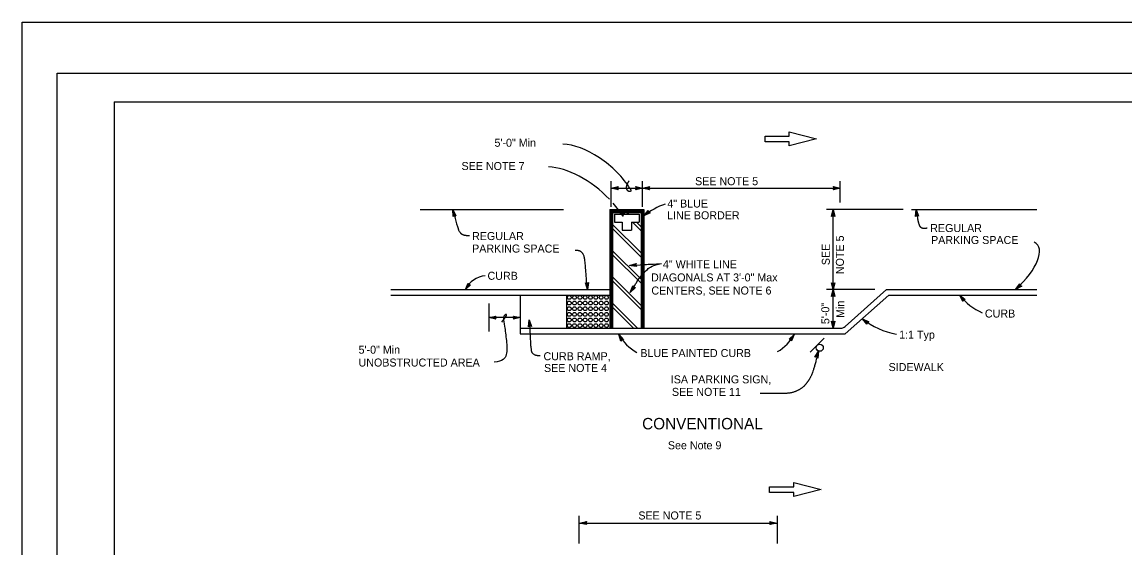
# Model space of a CAD drawing. Extents: x -894 to 866, y -476 to 714.
# Drawn here: x -894 to 71, y 254 to 714 of the extents above; entities that cross this region are included whole.
import ezdxf

# ---------------------------------------------------------------- set-up
doc = ezdxf.new("R2010")
doc.units = 0
for name, color, linetype in [('10 Sheet Format', 7, 'Continuous'), ('56 Stage 3 Anno', 7, 'Continuous'), ('57 Undefined', 7, 'Continuous'), ('60 Nongeo Data', 7, 'Continuous')]:
    doc.layers.add(name, color=color, linetype=linetype)

msp = doc.modelspace()

# ---------------------------------------------------------------- linework, layer by layer
at = {"layer": '10 Sheet Format'}
for p, q in [((-813.45, 643.96), (811.55, 643.96)), ((-813.45, 643.96), (-813.45, -406.04)), ((-222.9, 613.91), (-222.9, 617.55)), ((-222.9, 617.55), (-199, 611.41)), ((-244, 611.41), (-244, 613.91)), ((-244, 613.91), (-222.9, 613.91)), ((-244, 608.91), (-244, 611.41)), ((-222.91, 608.91), (-244, 608.91)), ((-199, 611.41), (-222.91, 605.27)), ((-222.91, 605.27), (-222.91, 608.91)), ((-219.03, 307.31), (-219.03, 310.95)), ((-219.03, 310.95), (-195.12, 304.81)), ((-240.13, 304.81), (-240.13, 307.31)), ((-240.13, 307.31), (-219.03, 307.31)), ((-240.13, 302.31), (-240.13, 304.81)), ((-219.03, 302.31), (-240.13, 302.31)), ((-195.12, 304.81), (-219.03, 298.67)), ((-219.03, 298.67), (-219.03, 302.31))]:
    msp.add_line(p, q, dxfattribs=at)
for points in [[(-894.04, 713.56), (865.96, 713.56), (865.96, -476.44), (-894.04, -476.44)], [(-863.43, 668.96), (836.57, 668.96), (836.57, -431.04), (-863.43, -431.04)], [(-863.43, 668.96), (836.57, 668.96), (836.57, -431.04), (-863.43, -431.04)]]:
    msp.add_lwpolyline(points, close=True, dxfattribs=at)
at = {"layer": '56 Stage 3 Anno'}
for p, q in [((-378.69, 551.94), (-378.69, 574.61)), ((-378.69, 568.36), (-372.69, 569.69)), ((-377.3, 568.37), (-372.92, 569.34)), ((-372.69, 569.69), (-373.49, 568.36)), ((-372.69, 569.69), (-372.69, 569.69)), ((-356.4, 568.36), (-357.2, 569.7)), ((-357.2, 569.7), (-357.2, 569.7)), ((-357.2, 569.7), (-351.2, 568.36)), ((-356.99, 569.35), (-352.58, 568.37)), ((-351.22, 568.36), (-345.22, 569.69)), ((-351.21, 551.94), (-351.21, 574.61)), ((-349.83, 568.37), (-345.45, 569.33)), ((-345.22, 569.69), (-346.02, 568.36)), ((-345.22, 569.69), (-345.22, 569.69)), ((-183.47, 568.36), (-184.27, 569.7)), ((-184.27, 569.7), (-184.27, 569.7)), ((-184.27, 569.7), (-178.27, 568.36)), ((-184.05, 569.35), (-179.65, 568.37)), ((-178.27, 555.88), (-178.27, 574.61)), ((-378.69, 568.36), (-351.21, 568.36)), ((-372.69, 567.02), (-378.69, 568.36)), ((-378.69, 568.36), (-378.69, 568.36)), ((-372.91, 567.38), (-377.31, 568.36)), ((-375.93, 568.36), (-373.1, 568.99)), ((-373.14, 567.74), (-375.93, 568.36)), ((-374.54, 568.36), (-373.34, 568.63)), ((-373.32, 568.09), (-374.54, 568.36)), ((-373.49, 568.36), (-372.69, 567.02)), ((-372.69, 567.02), (-372.69, 567.02)), ((-351.2, 568.36), (-357.2, 567.03)), ((-357.2, 567.03), (-356.4, 568.36)), ((-357.2, 567.03), (-357.2, 567.03)), ((-352.59, 568.36), (-356.97, 567.39)), ((-353.97, 568.37), (-356.79, 567.74)), ((-356.75, 568.99), (-353.97, 568.37)), ((-356.58, 568.64), (-355.35, 568.37)), ((-355.35, 568.37), (-356.56, 568.1)), ((-345.22, 567.02), (-351.22, 568.36)), ((-351.22, 568.36), (-351.22, 568.36)), ((-351.21, 568.36), (-178.27, 568.36)), ((-351.2, 568.36), (-351.2, 568.36)), ((-345.43, 567.38), (-349.84, 568.36)), ((-348.45, 568.36), (-345.63, 568.99)), ((-345.67, 567.74), (-348.45, 568.36)), ((-347.07, 568.36), (-345.86, 568.63)), ((-345.84, 568.08), (-347.07, 568.36)), ((-346.02, 568.36), (-345.22, 567.02)), ((-345.22, 567.02), (-345.22, 567.02)), ((-178.27, 568.36), (-184.27, 567.03)), ((-184.27, 567.03), (-183.47, 568.36)), ((-184.27, 567.03), (-184.27, 567.03)), ((-179.66, 568.36), (-184.03, 567.39)), ((-181.03, 568.37), (-183.86, 567.74)), ((-183.82, 568.99), (-181.03, 568.37)), ((-183.64, 568.64), (-182.41, 568.37)), ((-182.41, 568.37), (-183.62, 568.1)), ((-178.27, 568.36), (-178.27, 568.36)), ((-517.33, 549.61), (-517.33, 549.61)), ((-517.04, 543.47), (-517.04, 543.47)), ((-514.46, 544.18), (-514.46, 544.18)), ((-372.63, 548.15), (-371.08, 548.17)), ((-368.33, 543.76), (-372.63, 548.15)), ((-372.63, 548.15), (-372.63, 548.15)), ((-369.07, 544.93), (-372.2, 548.14)), ((-369.79, 546.1), (-371.81, 548.17)), ((-370.52, 547.28), (-371.38, 548.16)), ((-371.08, 548.17), (-370.36, 549.56)), ((-370.93, 548.46), (-370.52, 547.28)), ((-370.73, 548.8), (-369.79, 546.1)), ((-370.55, 549.19), (-369.06, 544.93)), ((-370.36, 549.56), (-370.36, 549.56)), ((-370.36, 549.56), (-368.33, 543.76)), ((-368.33, 543.76), (-368.33, 543.76)), ((-350.02, 544.04), (-346.31, 548.93)), ((-344.58, 546.9), (-350.02, 544.04)), ((-350.02, 544.04), (-350.02, 544.04)), ((-348.97, 544.94), (-346.25, 548.51)), ((-344.97, 547.03), (-348.97, 544.93)), ((-347.91, 545.83), (-346.16, 548.13)), ((-345.39, 547.15), (-347.91, 545.83)), ((-346.86, 546.72), (-346.11, 547.7)), ((-345.74, 547.3), (-346.86, 546.72)), ((-346.31, 548.93), (-346.31, 548.93)), ((-346.31, 548.93), (-346.06, 547.4)), ((-346.06, 547.4), (-344.58, 546.9)), ((-344.58, 546.9), (-344.58, 546.9)), ((-123.12, 549.63), (-190.32, 549.63)), ((-185.83, 543.63), (-184.49, 549.63)), ((-184.49, 544.43), (-185.83, 543.63)), ((-185.83, 543.63), (-185.83, 543.63)), ((-185.48, 543.85), (-184.49, 548.25)), ((-185.12, 544.08), (-184.49, 546.87)), ((-184.77, 544.26), (-184.5, 545.49)), ((-184.5, 545.49), (-184.23, 544.28)), ((-184.49, 479.7), (-184.49, 549.63)), ((-184.49, 549.63), (-184.49, 549.63)), ((-184.49, 549.63), (-183.16, 543.63)), ((-184.49, 548.24), (-183.52, 543.87)), ((-184.49, 546.87), (-183.87, 544.04)), ((-183.16, 543.63), (-184.49, 544.43)), ((-183.16, 543.63), (-183.16, 543.63)), ((-112.38, 543.5), (-111.88, 549.63)), ((-111.16, 544.48), (-112.38, 543.5)), ((-112.38, 543.5), (-112.38, 543.5)), ((-112.05, 543.77), (-111.69, 548.26)), ((-111.88, 549.63), (-111.88, 549.63)), ((-111.88, 549.63), (-109.73, 543.87)), ((-111.73, 544.05), (-111.5, 546.9)), ((-111.68, 548.25), (-110.12, 544.06)), ((-111.5, 546.9), (-110.49, 544.18)), ((-111.41, 544.27), (-111.31, 545.53)), ((-111.31, 545.53), (-110.88, 544.37)), ((-109.73, 543.87), (-111.16, 544.48)), ((-109.73, 543.87), (-109.73, 543.87)), ((-356.73, 502.58), (-356.73, 502.58)), ((-362.6, 500.77), (-362.6, 500.77)), ((-356.51, 499.92), (-356.51, 499.92)), ((-506.19, 479.7), (-503.92, 485.4)), ((-501.71, 483.9), (-506.19, 479.7)), ((-502.13, 483.92), (-505.42, 480.84)), ((-505.41, 480.85), (-503.75, 485.01)), ((-504.64, 481.98), (-503.57, 484.67)), ((-502.55, 483.93), (-504.64, 481.98)), ((-503.92, 485.4), (-503.92, 485.4)), ((-503.92, 485.4), (-503.27, 483.99)), ((-503.86, 483.12), (-503.4, 484.27)), ((-502.94, 483.98), (-503.86, 483.12)), ((-503.27, 483.99), (-501.71, 483.9)), ((-501.71, 483.9), (-501.71, 483.9)), ((-399.51, 479.7), (-401.2, 485.6)), ((-401.2, 485.6), (-401.2, 485.6)), ((-401.2, 485.6), (-399.83, 484.89)), ((-399.6, 481.08), (-400.83, 485.39)), ((-399.68, 482.45), (-400.47, 485.24)), ((-399.76, 483.83), (-400.1, 485.02)), ((-399.83, 484.89), (-398.54, 485.77)), ((-399.56, 485.08), (-399.76, 483.83)), ((-399.23, 485.27), (-399.68, 482.45)), ((-398.88, 485.53), (-399.6, 481.07)), ((-398.54, 485.77), (-399.51, 479.7)), ((-398.54, 485.77), (-398.54, 485.77)), ((-359.78, 482.99), (-359.78, 482.99)), ((-184.49, 479.7), (-185.82, 485.7)), ((-185.82, 485.7), (-185.82, 485.7)), ((-185.82, 485.7), (-184.49, 484.9)), ((-184.5, 481.09), (-185.46, 485.46)), ((-184.49, 482.46), (-185.12, 485.28)), ((-184.49, 483.84), (-184.76, 485.05)), ((-184.49, 484.9), (-183.15, 485.7)), ((-183.15, 485.7), (-184.49, 479.7)), ((-183.51, 485.48), (-184.49, 481.08)), ((-183.87, 485.25), (-184.49, 482.46)), ((-184.21, 485.07), (-184.49, 483.84)), ((-183.15, 485.7), (-183.15, 485.7)), ((-24.83, 479.7), (-21.31, 484.74)), ((-19.5, 482.77), (-24.83, 479.7)), ((-23.81, 480.64), (-21.24, 484.31)), ((-19.9, 482.89), (-23.81, 480.63)), ((-22.79, 481.56), (-21.14, 483.94)), ((-20.32, 482.99), (-22.79, 481.56)), ((-21.78, 482.5), (-21.07, 483.51)), ((-20.68, 483.13), (-21.78, 482.5)), ((-21.31, 484.74), (-21.31, 484.74)), ((-21.31, 484.74), (-21, 483.21)), ((-21, 483.21), (-19.5, 482.77)), ((-19.5, 482.77), (-19.5, 482.77)), ((-506.19, 479.7), (-506.19, 479.7)), ((-399.51, 479.7), (-399.51, 479.7)), ((-361.93, 477.23), (-361.93, 477.23)), ((-357.54, 481.54), (-357.54, 481.54)), ((-148.07, 479.7), (-190.32, 479.7)), ((-185.83, 473.7), (-184.49, 479.7)), ((-184.49, 474.5), (-185.83, 473.7)), ((-185.83, 473.7), (-185.83, 473.7)), ((-185.48, 473.91), (-184.49, 478.32)), ((-185.12, 474.15), (-184.49, 476.93)), ((-184.77, 474.32), (-184.5, 475.55)), ((-184.5, 475.55), (-184.23, 474.34)), ((-184.49, 445.98), (-184.49, 479.7)), ((-184.49, 479.7), (-184.49, 479.7)), ((-184.49, 479.7), (-184.49, 479.7)), ((-184.49, 479.7), (-183.16, 473.7)), ((-184.49, 478.3), (-183.52, 473.93)), ((-184.49, 476.93), (-183.87, 474.11)), ((-183.16, 473.7), (-184.49, 474.5)), ((-183.16, 473.7), (-183.16, 473.7)), ((-71.02, 469.19), (-73.76, 474.7)), ((-73.76, 474.7), (-73.76, 474.7)), ((-73.76, 474.7), (-68.95, 470.88)), ((-70.88, 469.59), (-72.89, 473.63)), ((-72.88, 473.62), (-69.38, 470.83)), ((-24.83, 479.7), (-24.83, 479.7)), ((-485.67, 467.47), (-485.67, 442.93)), ((-70.75, 469.99), (-72.02, 472.55)), ((-72.02, 472.55), (-69.76, 470.75)), ((-70.59, 470.35), (-71.15, 471.48)), ((-71.15, 471.48), (-70.18, 470.71)), ((-70.49, 470.66), (-71.02, 469.19)), ((-71.02, 469.19), (-71.02, 469.19)), ((-68.95, 470.88), (-70.49, 470.66)), ((-68.95, 470.88), (-68.95, 470.88)), ((-485.67, 455.2), (-479.67, 456.53)), ((-479.67, 453.86), (-485.67, 455.2)), ((-485.67, 455.2), (-485.67, 455.2)), ((-458.19, 455.2), (-485.67, 455.2)), ((-479.89, 454.21), (-484.29, 455.2)), ((-484.28, 455.2), (-479.9, 456.17)), ((-482.91, 455.2), (-480.08, 455.82)), ((-480.12, 454.57), (-482.91, 455.2)), ((-481.53, 455.19), (-480.32, 455.46)), ((-480.3, 454.92), (-481.53, 455.19)), ((-479.67, 456.53), (-480.47, 455.2)), ((-480.47, 455.2), (-479.67, 453.86)), ((-479.67, 456.53), (-479.67, 456.53)), ((-479.67, 453.86), (-479.67, 453.86)), ((-463.39, 455.2), (-464.19, 456.54)), ((-464.19, 456.54), (-464.19, 456.54)), ((-464.19, 456.54), (-458.19, 455.2)), ((-458.19, 455.2), (-464.19, 453.87)), ((-464.19, 453.87), (-463.39, 455.2)), ((-464.19, 453.87), (-464.19, 453.87)), ((-463.98, 456.18), (-459.57, 455.2)), ((-459.59, 455.19), (-463.96, 454.23)), ((-460.96, 455.2), (-463.78, 454.57)), ((-463.74, 455.82), (-460.96, 455.2)), ((-463.57, 455.48), (-462.34, 455.2)), ((-462.34, 455.2), (-463.55, 454.93)), ((-458.19, 455.2), (-458.19, 455.2)), ((-155.06, 449.41), (-158.85, 454.25)), ((-158.85, 454.25), (-158.85, 454.25)), ((-158.85, 454.25), (-153.37, 451.48)), ((-451.13, 447.14), (-450.44, 453.25)), ((-449.88, 448.08), (-451.13, 447.14)), ((-451.13, 447.14), (-451.13, 447.14)), ((-450.8, 447.4), (-450.29, 451.88)), ((-450.46, 447.67), (-450.14, 450.51)), ((-450.44, 453.25), (-450.44, 453.25)), ((-450.44, 453.25), (-448.47, 447.43)), ((-450.29, 451.87), (-448.85, 447.62)), ((-450.14, 450.51), (-449.22, 447.76)), ((-450.14, 447.88), (-450, 449.13)), ((-450, 449.13), (-449.6, 447.96)), ((-448.47, 447.43), (-449.88, 448.08)), ((-448.47, 447.43), (-448.47, 447.43)), ((-184.49, 445.98), (-185.82, 451.98)), ((-185.82, 451.98), (-185.82, 451.98)), ((-185.82, 451.98), (-184.49, 451.18)), ((-184.5, 447.37), (-185.46, 451.74)), ((-184.49, 448.74), (-185.12, 451.56)), ((-184.49, 450.12), (-184.76, 451.33)), ((-184.49, 451.18), (-183.15, 451.98)), ((-183.15, 451.98), (-184.49, 445.98)), ((-183.51, 451.76), (-184.49, 447.36)), ((-183.87, 451.53), (-184.49, 448.74)), ((-184.21, 451.35), (-184.49, 450.12)), ((-184.49, 445.98), (-184.49, 445.98)), ((-183.15, 451.98), (-183.15, 451.98)), ((-155, 449.83), (-157.79, 453.38)), ((-157.77, 453.37), (-153.78, 451.35)), ((-154.95, 450.25), (-156.72, 452.5)), ((-156.72, 452.5), (-154.13, 451.19)), ((-154.87, 450.63), (-155.65, 451.62)), ((-155.65, 451.62), (-154.54, 451.06)), ((-154.83, 450.96), (-155.06, 449.41)), ((-155.06, 449.41), (-155.06, 449.41)), ((-153.37, 451.48), (-154.83, 450.96)), ((-153.37, 451.48), (-153.37, 451.48)), ((-370.27, 434.57), (-371.86, 440.5)), ((-371.86, 440.5), (-371.86, 440.5)), ((-371.86, 440.5), (-367.9, 435.8)), ((-370.05, 434.92), (-371.22, 439.28)), ((-371.21, 439.27), (-368.33, 435.84)), ((-369.84, 435.3), (-370.58, 438.05)), ((-370.58, 438.05), (-368.72, 435.84)), ((-369.45, 435.9), (-370.27, 434.57)), ((-370.27, 434.57), (-370.27, 434.57)), ((-369.61, 435.61), (-369.94, 436.83)), ((-369.94, 436.83), (-369.14, 435.88)), ((-367.9, 435.8), (-369.45, 435.9)), ((-367.9, 435.8), (-367.9, 435.8)), ((-223.05, 436.2), (-223.05, 436.2)), ((-220.81, 434.75), (-220.81, 434.75)), ((-218.66, 440.5), (-218.66, 440.5)), ((-200.42, 420.57), (-197.41, 425.93)), ((-200.01, 420.68), (-197.81, 424.61)), ((-197.81, 424.6), (-198.14, 420.13)), ((-197.41, 425.93), (-197.86, 419.8)), ((-197.41, 425.93), (-197.41, 425.93)), ((-198.9, 420.95), (-200.42, 420.57)), ((-200.42, 420.57), (-200.42, 420.57)), ((-199.6, 420.8), (-198.21, 423.29)), ((-199.22, 420.87), (-198.6, 421.97)), ((-197.86, 419.8), (-198.9, 420.95)), ((-198.6, 421.97), (-198.69, 420.73)), ((-198.21, 423.29), (-198.42, 420.4)), ((-197.86, 419.8), (-197.86, 419.8)), ((-406.62, 257.69), (-406.62, 281.88)), ((-233.15, 257.69), (-233.15, 281.88)), ((-406.31, 275.5), (-233.89, 275.5)), ((-406.31, 275.5), (-406.31, 275.5)), ((-400.4, 276.81), (-400.4, 276.81)), ((-400.4, 274.18), (-400.4, 274.18)), ((-239.79, 276.82), (-239.79, 276.82)), ((-239.79, 274.19), (-239.79, 274.19)), ((-233.89, 275.5), (-233.89, 275.5))]:
    msp.add_line(p, q, dxfattribs=at)
for points in [[(-517.04, 543.47), (-517.33, 549.61), (-514.46, 544.17), (-514.86, 544.29), (-516.96, 548.27), (-516.75, 543.77), (-516.46, 544.07), (-516.6, 546.95), (-515.26, 544.4), (-515.66, 544.51), (-516.24, 545.61), (-516.18, 544.36), (-515.96, 544.6), (-514.46, 544.17), (-515.96, 544.6)], [(-356.51, 499.92), (-362.6, 500.77), (-356.73, 502.58), (-356.91, 502.21), (-361.21, 500.88), (-356.75, 500.25), (-356.99, 500.59), (-359.85, 500.99), (-357.09, 501.84), (-357.28, 501.47), (-358.47, 501.1), (-357.23, 500.93), (-357.42, 501.19), (-356.73, 502.58), (-357.42, 501.19)], [(-357.54, 481.54), (-361.93, 477.23), (-359.78, 482.99), (-359.6, 482.62), (-361.17, 478.4), (-357.96, 481.55), (-358.37, 481.57), (-360.43, 479.55), (-359.42, 482.25), (-359.24, 481.87), (-359.67, 480.71), (-358.78, 481.58), (-359.1, 481.6), (-359.78, 482.99), (-359.1, 481.6)], [(-223.05, 436.2), (-218.66, 440.5), (-220.81, 434.75), (-220.99, 435.12), (-219.41, 439.34), (-222.64, 436.19), (-222.22, 436.17), (-220.17, 438.19), (-221.17, 435.49), (-221.35, 435.86), (-220.92, 437.03), (-221.81, 436.16), (-221.49, 436.14), (-220.81, 434.75), (-221.49, 436.14)], [(-400.4, 274.18), (-406.31, 275.5), (-400.4, 276.81), (-400.61, 276.46), (-404.94, 275.51), (-400.61, 274.53), (-400.82, 274.88), (-403.59, 275.5), (-400.82, 276.11), (-401.03, 275.76), (-402.23, 275.5), (-401.03, 275.23), (-401.19, 275.5), (-400.4, 276.81), (-401.19, 275.5)], [(-239.79, 276.82), (-233.89, 275.5), (-239.79, 274.19), (-239.58, 274.54), (-235.25, 275.5), (-239.58, 276.47), (-239.37, 276.12), (-236.6, 275.5), (-239.37, 274.89), (-239.16, 275.24), (-237.96, 275.51), (-239.16, 275.77), (-239, 275.5), (-239.79, 274.19), (-239, 275.5)]]:
    msp.add_lwpolyline(points, close=True, dxfattribs=at)
for centre, radius, start, end in [((-315.14, 502.85), 53.98, 107.46949, 130.26366), ((-487.11, 470.66), 21.12, 94.59311, 154.66784), ((-30.35, 509.87), 55.87, 219.01362, 244.90853), ((-119.04, 502.9), 62.87, 230.70313, 260.82218), ((-338.86, 457.74), 37.23, 207.58106, 242.16876), ((-251.66, 457.74), 37.23, 299.81111, 332.41894)]:
    msp.add_arc(centre, radius, start, end, dxfattribs=at)
for centre, major_axis, ratio, start_param, end_param in [((-397.34, 569.22), (39.24, -32.06), 0.505779, 0.977579, 2.551121), ((-407.39, 545.38), (43.32, -35.39), 0.505779, 1.343648, 2.551121), ((-407.39, 545.38), (43.32, -35.39), 0.505779, 0.977579, 1.254704), ((-43.46, 489.05), (-37.67, -29.77), 0.400361, 1.755475, 3.323311)]:
    msp.add_ellipse(centre, major_axis=major_axis, ratio=ratio, start_param=start_param, end_param=end_param, dxfattribs=at)
for points, degree in [([(-361.95, 567.75), (-361.3, 566.42), (-361.77, 565.43), (-363.14, 565.2), (-364.7, 566.61), (-365.22, 568.45), (-365.08, 570.67), (-363.8, 573.41), (-363.05, 574.64)], 2), ([(-517.33, 549.61), (-513.36, 535.13), (-511.97, 530.96), (-509.79, 528.28), (-506.62, 527.09), (-502.65, 526.89)], 2), ([(-111.88, 549.63), (-110.63, 540.71), (-109.58, 537.2), (-108.7, 534.57), (-105.01, 532.81), (-102.21, 533.69)], 2), ([(-399.51, 479.7), (-401.2, 500.54), (-401.96, 508.41), (-403.73, 511.96), (-407.29, 513.99), (-410.08, 513.99)], 2), ([(-362.6, 500.77), (-346.96, 501.76), (-343.59, 501.96), (-341.91, 501.98), (-334.8, 502.4)], 3), ([(-361.93, 477.23), (-357.18, 484.57), (-355.84, 487.79), (-350.2, 493.96), (-348.14, 496.69), (-342.08, 501.23), (-334.8, 502.4)], 3), ([(-474.39, 451.32), (-468.96, 458.12), (-471.12, 458.12), (-472.56, 456.68), (-473.28, 454.52), (-471.96, 448.88), (-470.21, 434.84), (-469.38, 422.06), (-473.37, 416.74), (-481.05, 416.34)], 3), ([(-450.48, 453.18), (-449.65, 442.96), (-449.06, 425.37), (-445.63, 422.39), (-442.21, 422.09), (-440.72, 422.09)], 2), ([(-197.28, 426.2), (-201.44, 409.41), (-205.29, 400.81), (-211.18, 393.56), (-220.46, 389.03), (-233.59, 388.58), (-248.31, 388.81)], 2)]:
    msp.add_open_spline(points, degree=degree, dxfattribs=at)
at = {"layer": '60 Nongeo Data'}
for p, q in [((-545.69, 549.63), (-420.38, 549.63)), ((-379.94, 549.63), (-379.94, 445.98)), ((-379.94, 549.63), (-349.97, 549.63)), ((-379.11, 548.8), (-379.11, 445.98)), ((-379.11, 548.8), (-350.8, 548.8)), ((-378.27, 547.97), (-378.27, 445.98)), ((-378.27, 547.97), (-351.63, 547.97)), ((-377.44, 547.13), (-377.44, 445.98)), ((-377.44, 547.13), (-352.46, 547.13)), ((-375.82, 545.49), (-354.09, 545.49)), ((-375.82, 545.49), (-375.82, 538.6)), ((-368.48, 547.13), (-366.84, 545.49)), ((-364.95, 547.13), (-363.31, 545.49)), ((-354.09, 545.49), (-354.09, 538.6)), ((-352.46, 547.13), (-352.46, 445.98)), ((-351.63, 547.97), (-351.63, 445.98)), ((-350.8, 548.8), (-350.8, 445.98)), ((-349.97, 549.63), (-349.97, 445.98)), ((-115.85, 549.63), (-6.22, 549.63)), ((-377.44, 536.66), (-352.46, 511.69)), ((-377.44, 533.13), (-352.46, 508.15)), ((-375.82, 538.6), (-368.93, 538.6)), ((-368.93, 538.6), (-368.93, 531.7)), ((-368.93, 531.7), (-360.97, 531.7)), ((-360.97, 538.6), (-360.97, 531.7)), ((-360.97, 538.6), (-354.09, 538.6)), ((-359.95, 538.6), (-352.46, 531.11)), ((-356.41, 538.6), (-352.46, 534.64)), ((-377.44, 513.7), (-352.46, 488.73)), ((-377.44, 510.17), (-352.46, 485.19)), ((-377.44, 490.74), (-352.46, 465.77)), ((-377.44, 487.21), (-352.46, 462.23)), ((-571.47, 479.7), (-379.94, 479.7)), ((-571.47, 474.7), (-379.94, 474.7)), ((-458.19, 474.7), (-458.19, 440.98)), ((-417.73, 474.7), (-417.73, 445.98)), ((-417.73, 474.7), (-417.73, 470.99)), ((-137.7, 479.7), (-174, 447.55)), ((-135.81, 474.7), (-173.88, 440.98)), ((-137.7, 479.7), (-6.22, 479.7)), ((-135.81, 474.7), (-6.22, 474.7)), ((-377.44, 467.78), (-355.63, 445.98)), ((-377.44, 464.25), (-359.17, 445.98)), ((-417.73, 459.09), (-417.73, 445.98)), ((-458.19, 445.98), (-178.14, 445.98)), ((-458.19, 440.98), (-173.88, 440.98)), ((-192.32, 437.28), (-204.68, 424.92))]:
    msp.add_line(p, q, dxfattribs=at)
for centre, radius in [((-415.3, 472.85), 1.64), ((-410.77, 472.85), 1.64), ((-406, 472.85), 1.64), ((-401.47, 472.85), 1.64), ((-396.83, 472.85), 1.64), ((-392.18, 472.85), 1.64), ((-387.5, 472.85), 1.64), ((-382.86, 472.85), 1.64), ((-415.3, 467.91), 1.64), ((-415.3, 462.98), 1.64), ((-410.77, 467.91), 1.64), ((-410.77, 462.98), 1.64), ((-406, 467.91), 1.64), ((-406, 462.98), 1.64), ((-401.47, 467.91), 1.64), ((-401.47, 462.98), 1.64), ((-396.83, 467.91), 1.64), ((-396.83, 462.98), 1.64), ((-392.18, 467.91), 1.64), ((-392.18, 462.98), 1.64), ((-387.5, 467.91), 1.64), ((-387.5, 462.98), 1.64), ((-382.86, 467.91), 1.64), ((-382.86, 462.98), 1.64), ((-415.3, 458.04), 1.64), ((-415.3, 453.11), 1.64), ((-410.77, 458.04), 1.64), ((-410.77, 453.11), 1.64), ((-406, 458.04), 1.64), ((-406, 453.11), 1.64), ((-401.47, 458.04), 1.64), ((-401.47, 453.11), 1.64), ((-396.83, 458.04), 1.64), ((-396.83, 453.11), 1.64), ((-392.18, 458.04), 1.64), ((-392.18, 453.11), 1.64), ((-387.5, 458.04), 1.64), ((-387.5, 453.11), 1.64), ((-382.86, 458.04), 1.64), ((-382.86, 453.11), 1.64), ((-415.3, 448.17), 1.64), ((-410.77, 448.17), 1.64), ((-406, 448.17), 1.64), ((-401.47, 448.17), 1.64), ((-396.83, 448.17), 1.64), ((-392.18, 448.17), 1.64), ((-387.5, 448.17), 1.64), ((-382.86, 448.17), 1.64), ((-196.22, 428.82), 3.12)]:
    msp.add_circle(centre, radius, dxfattribs=at)
msp.add_arc((-178.14, 452.22), 6.24, 270, 311.53177, dxfattribs=at)

# ---------------------------------------------------------------- texts
at = {"layer": '57 Undefined'}
for s, height, p in [('5\'-0" Min', 7, (-480.78, 604.56)), ('SEE NOTE 7', 7, (-509.59, 584.19)), ('SEE NOTE 5', 7, (-305.3, 570.93)), ('4" BLUE', 7, (-329.57, 551.4)), ('LINE BORDER', 7, (-329.77, 541.15)), ('REGULAR', 7, (-99.59, 529.98)), ('REGULAR', 7, (-500.36, 522.98)), ('PARKING SPACE', 7, (-98.87, 519.53)), ('PARKING SPACE', 7, (-500.36, 512.05)), ('4" WHITE LINE', 7, (-333.43, 498.4)), ('CURB', 7, (-486.85, 488.25)), ('DIAGONALS AT 3\'-0" Max', 7, (-343.83, 486.8)), ('CENTERS, SEE NOTE 6', 7, (-343.5, 475.36)), ('CURB', 7, (-51.75, 455.24)), ('5\'-0" Min', 7, (-599.68, 423.63)), ('CURB RAMP,', 7, (-437.89, 417.9)), ('BLUE PAINTED CURB', 7, (-353.13, 420.7)), ('UNOBSTRUCTED AREA', 7, (-599.71, 412.41)), ('SIDEWALK', 7, (-136.02, 408.43)), ('SEE NOTE 4', 7, (-437.43, 407.65)), ('ISA PARKING SIGN,', 7, (-326.52, 397.7)), ('SEE NOTE 11', 7, (-325.54, 386.76)), ('CONVENTIONAL', 10, (-351.59, 357.47)), ('See Note 9', 7, (-329.08, 340.07)), ('SEE NOTE 5', 7, (-354.91, 278.69))]:
    msp.add_text(s, height=height, dxfattribs=at).set_placement(p)
for s, rotation, p in [('NOTE 5', 90, (-175.09, 493.18)), ('SEE', 90, (-187.42, 501.04)), ('5\'-0"', 90, (-187.83, 449.45)), ('Min', 90, (-174.83, 454.95)), ('1:1 Typ', 360, (-126.76, 436.75))]:
    msp.add_text(s, height=7, rotation=rotation, dxfattribs=at).set_placement(p)

doc.saveas('drawing.dxf')
